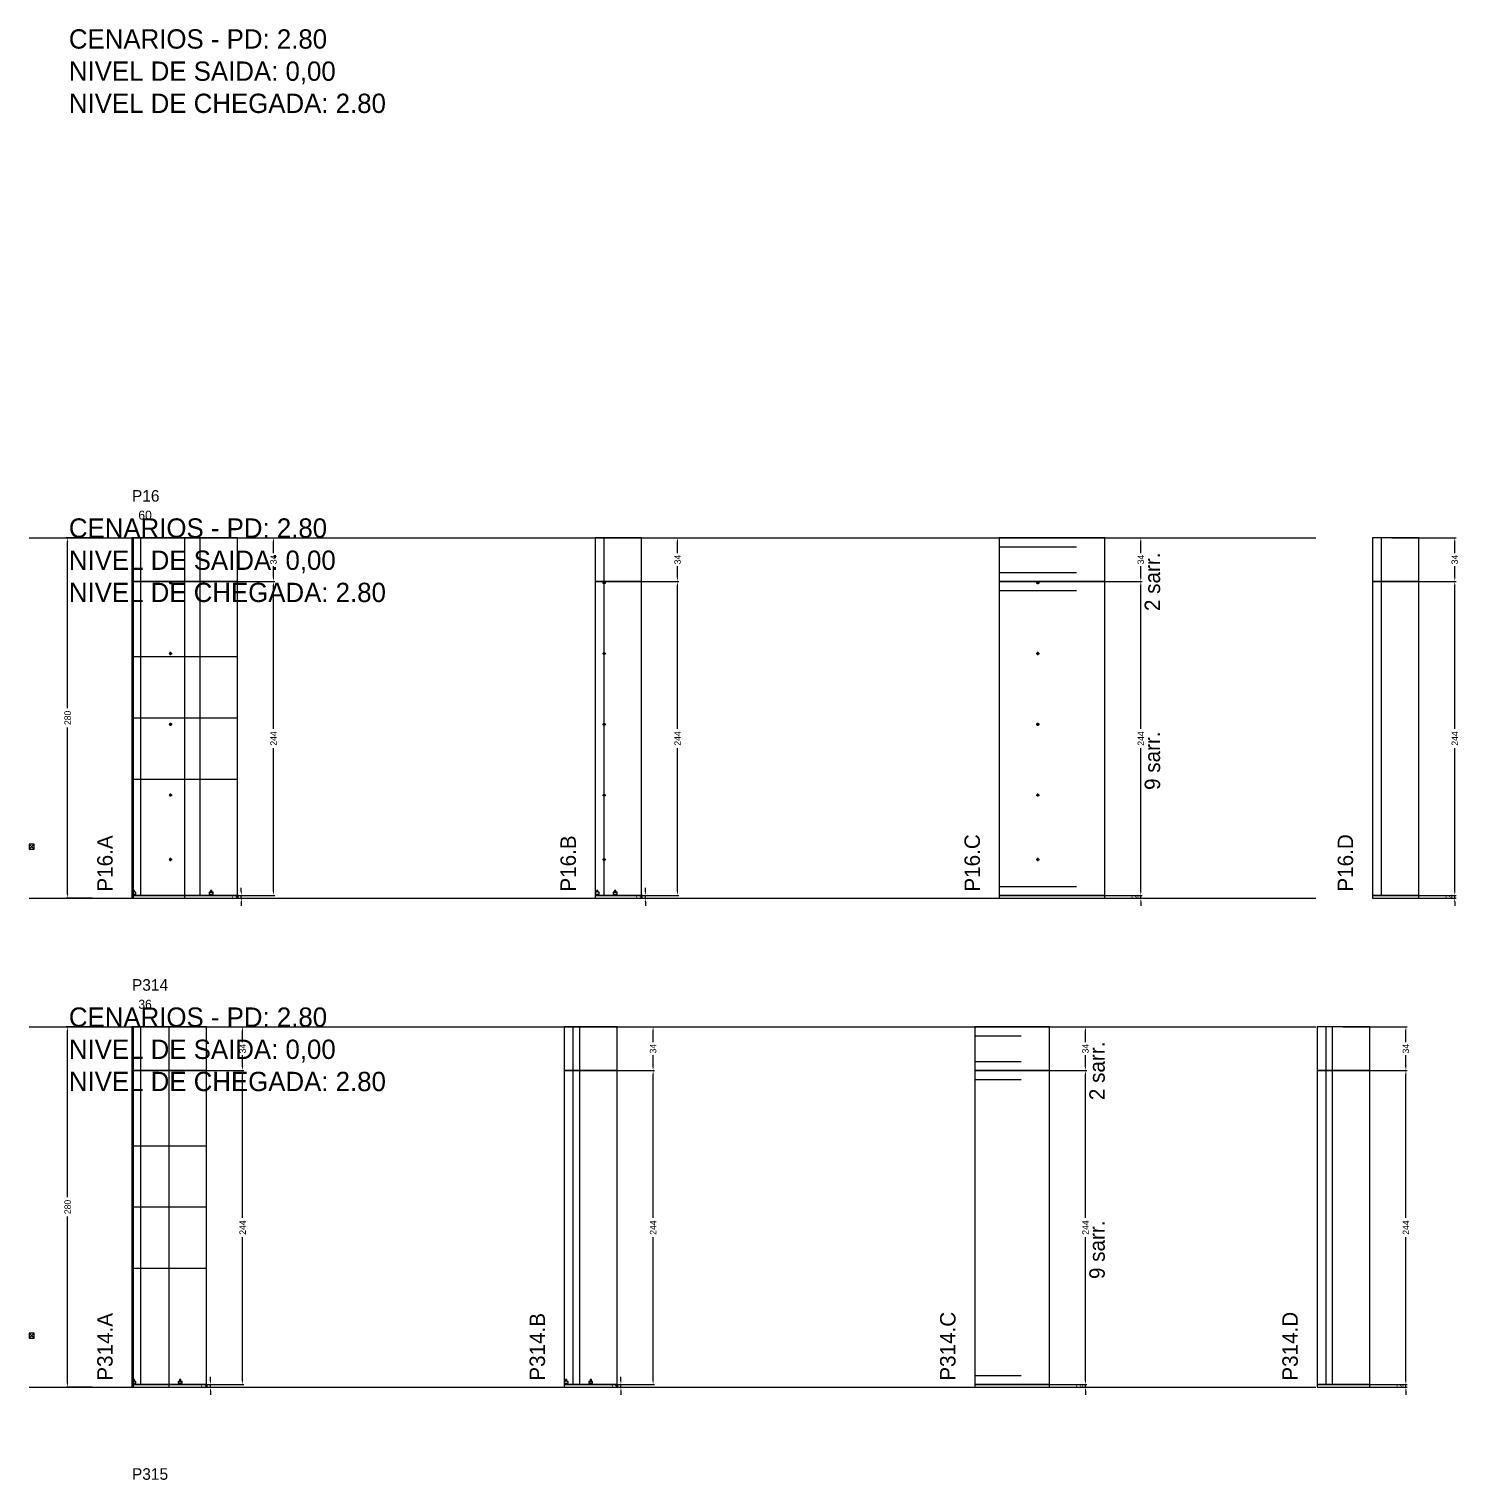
# Model space of a CAD drawing. Header units: centimetres. Extents: x -12000 to 4089, y -6086 to 2114.
# Drawn here: x -7000 to -5889, y -832 to 295 of the extents above; entities that cross this region are included whole.
import ezdxf

# ---------------------------------------------------------------- set-up
doc = ezdxf.new("R2010")
doc.units = ezdxf.units.CM
doc.linetypes.add('DASHED', pattern=[2, -2])
for name, color, linetype in [('CHAPA', 140, 'Continuous'), ('COTA', 241, 'Continuous'), ('COTAS FURACAO', 16, 'Continuous'), ('Madeira', 30, 'Continuous'), ('MEIO_PONT', 160, 'Continuous'), ('NOMENCLATURA', 7, 'Continuous'), ('Nível', 160, 'Continuous'), ('Painéis', 200, 'Continuous'), ('Perfil Metálico', 150, 'Continuous'), ('SARR_2.2x7', 40, 'Continuous'), ('texto', 7, 'Continuous'), ('TEXTO_GERAL', 7, 'Continuous')]:
    doc.layers.add(name, color=color, linetype=linetype)
doc.dimstyles.new('PAINEL-NOVA', dxfattribs={"dimtxt": 5, "dimasz": 3, "dimexe": 1, "dimexo": 1, "dimgap": 1, "dimtad": 1, "dimcen": 2.5, "dimazin": 3, "dimtfac": 1, "dimtmove": 0, "dimatfit": 3})

# ---------------------------------------------------------------- blocks, each defined once
blk = doc.blocks.new('_CLOSEDFILLED')
at = {"color": 0, "linetype": 'BYBLOCK'}
blk.add_solid([(-1, 0.16), (0, 0), (-1, -0.16)], dxfattribs=at)
blk = doc.blocks.new('*D1')
for p, q in [((-6951, -100), (-6971, -100)), ((-6970, -232.5), (-6970, -103)), ((-6970, -377), (-6970, -247.5)), ((-6951, -380), (-6971, -380))]:
    blk.add_line(p, q)
at = {"layer": 'Defpoints'}
for p in [(-6950, -100), (-6970, -380), (-6950, -380)]:
    blk.add_point(p, dxfattribs=at)
at = {"layer": 'COTA', "xscale": 3, "yscale": 3}
for p, rotation in [((-6970, -100), 90), ((-6970, -380), 270)]:
    blk.add_blockref('_CLOSEDFILLED', p, dxfattribs=dict(at, rotation=rotation))
at = {"layer": 'COTA', "insert": (-6970, -240), "char_height": 5, "attachment_point": 5, "rotation": 90}
blk.add_mtext('280', dxfattribs=at)
blk = doc.blocks.new('MULDURA')
at = {"layer": 'Paineis'}
for p, q in [((0, 0), (4, 4)), ((4, 0), (0, 4))]:
    blk.add_line(p, q, dxfattribs=at)
blk.add_lwpolyline([(0, 0), (4, 0), (4, 4), (0, 4)], close=True, dxfattribs=at)
blk = doc.blocks.new('*D3')
for p, q in [((-6859, -134), (-6809, -134)), ((-6810, -248.5), (-6810, -137)), ((-6810, -375), (-6810, -263.5)), ((-6859, -378), (-6809, -378))]:
    blk.add_line(p, q)
at = {"layer": 'Defpoints'}
for p in [(-6860, -134), (-6860, -378), (-6810, -378)]:
    blk.add_point(p, dxfattribs=at)
at = {"layer": 'COTA', "xscale": 3, "yscale": 3}
for p, rotation in [((-6810, -134), 90), ((-6810, -378), 270)]:
    blk.add_blockref('_CLOSEDFILLED', p, dxfattribs=dict(at, rotation=rotation))
at = {"layer": 'COTA', "insert": (-6810, -256), "char_height": 5, "attachment_point": 5, "rotation": 90}
blk.add_mtext('244', dxfattribs=at)
blk = doc.blocks.new('*D4')
for p, q in [((-6859, -100), (-6809, -100)), ((-6810, -112), (-6810, -103)), ((-6810, -131), (-6810, -122)), ((-6859, -134), (-6809, -134))]:
    blk.add_line(p, q)
at = {"layer": 'Defpoints'}
for p in [(-6860, -100), (-6860, -134), (-6810, -134)]:
    blk.add_point(p, dxfattribs=at)
at = {"layer": 'COTA', "xscale": 3, "yscale": 3}
for p, rotation in [((-6810, -100), 90), ((-6810, -134), 270)]:
    blk.add_blockref('_CLOSEDFILLED', p, dxfattribs=dict(at, rotation=rotation))
at = {"layer": 'COTA', "insert": (-6810, -117), "char_height": 5, "attachment_point": 5, "rotation": 90}
blk.add_mtext('34', dxfattribs=at)
blk = doc.blocks.new('SLIPTEE')
at = {"layer": 'Paineis'}
blk.add_lwpolyline([(0, 0), (3, 0), (3, 1.5), (2, 1.5), (2, 3), (1, 3), (1, 1.5), (0, 1.5)], close=True, dxfattribs=at)
blk = doc.blocks.new('SLIPTDD')
at = {"layer": 'Paineis'}
blk.add_line((0, 1.5), (3, 1.5), dxfattribs=at)
blk.add_lwpolyline([(0, 0), (3, 0), (3, 1.5), (2, 1.5), (2, 3), (1, 3), (1, 1.5), (0, 1.5)], close=True, dxfattribs=at)
blk = doc.blocks.new('furacao')
at = {"layer": 'COTAS FURACAO'}
for p, q in [((-1.2, 0), (1.2, 0)), ((0, -1.2), (0, 1.2))]:
    blk.add_line(p, q, dxfattribs=at)
blk.add_circle((0, 0), 0.8, dxfattribs=at)
blk = doc.blocks.new('*D6')
for p, q in [((-6545, -134), (-6495, -134)), ((-6496, -248.5), (-6496, -137)), ((-6496, -375), (-6496, -263.5)), ((-6545, -378), (-6495, -378))]:
    blk.add_line(p, q)
at = {"layer": 'Defpoints'}
for p in [(-6546, -134), (-6546, -378), (-6496, -378)]:
    blk.add_point(p, dxfattribs=at)
at = {"layer": 'COTA', "xscale": 3, "yscale": 3}
for p, rotation in [((-6496, -134), 90), ((-6496, -378), 270)]:
    blk.add_blockref('_CLOSEDFILLED', p, dxfattribs=dict(at, rotation=rotation))
at = {"layer": 'COTA', "insert": (-6496, -256), "char_height": 5, "attachment_point": 5, "rotation": 90}
blk.add_mtext('244', dxfattribs=at)
blk = doc.blocks.new('*D7')
for p, q in [((-6545, -100), (-6495, -100)), ((-6496, -112), (-6496, -103)), ((-6496, -131), (-6496, -122)), ((-6545, -134), (-6495, -134))]:
    blk.add_line(p, q)
at = {"layer": 'Defpoints'}
for p in [(-6546, -100), (-6546, -134), (-6496, -134)]:
    blk.add_point(p, dxfattribs=at)
at = {"layer": 'COTA', "xscale": 3, "yscale": 3}
for p, rotation in [((-6496, -100), 90), ((-6496, -134), 270)]:
    blk.add_blockref('_CLOSEDFILLED', p, dxfattribs=dict(at, rotation=rotation))
at = {"layer": 'COTA', "insert": (-6496, -117), "char_height": 5, "attachment_point": 5, "rotation": 90}
blk.add_mtext('34', dxfattribs=at)
blk = doc.blocks.new('*D9')
for p, q in [((-6185, -134), (-6135, -134)), ((-6136, -248.5), (-6136, -137)), ((-6136, -375), (-6136, -263.5)), ((-6185, -378), (-6135, -378))]:
    blk.add_line(p, q)
at = {"layer": 'Defpoints'}
for p in [(-6186, -134), (-6186, -378), (-6136, -378)]:
    blk.add_point(p, dxfattribs=at)
at = {"layer": 'COTA', "xscale": 3, "yscale": 3}
for p, rotation in [((-6136, -134), 90), ((-6136, -378), 270)]:
    blk.add_blockref('_CLOSEDFILLED', p, dxfattribs=dict(at, rotation=rotation))
at = {"layer": 'COTA', "insert": (-6136, -256), "char_height": 5, "attachment_point": 5, "rotation": 90}
blk.add_mtext('244', dxfattribs=at)
blk = doc.blocks.new('*D10')
for p, q in [((-6185, -100), (-6135, -100)), ((-6136, -112), (-6136, -103)), ((-6136, -131), (-6136, -122)), ((-6185, -134), (-6135, -134))]:
    blk.add_line(p, q)
at = {"layer": 'Defpoints'}
for p in [(-6186, -100), (-6186, -134), (-6136, -134)]:
    blk.add_point(p, dxfattribs=at)
at = {"layer": 'COTA', "xscale": 3, "yscale": 3}
for p, rotation in [((-6136, -100), 90), ((-6136, -134), 270)]:
    blk.add_blockref('_CLOSEDFILLED', p, dxfattribs=dict(at, rotation=rotation))
at = {"layer": 'COTA', "insert": (-6136, -117), "char_height": 5, "attachment_point": 5, "rotation": 90}
blk.add_mtext('34', dxfattribs=at)
blk = doc.blocks.new('*D12')
for p, q in [((-5941, -134), (-5891, -134)), ((-5892, -248.5), (-5892, -137)), ((-5892, -375), (-5892, -263.5)), ((-5941, -378), (-5891, -378))]:
    blk.add_line(p, q)
at = {"layer": 'Defpoints'}
for p in [(-5942, -134), (-5942, -378), (-5892, -378)]:
    blk.add_point(p, dxfattribs=at)
at = {"layer": 'COTA', "xscale": 3, "yscale": 3}
for p, rotation in [((-5892, -134), 90), ((-5892, -378), 270)]:
    blk.add_blockref('_CLOSEDFILLED', p, dxfattribs=dict(at, rotation=rotation))
at = {"layer": 'COTA', "insert": (-5892, -256), "char_height": 5, "attachment_point": 5, "rotation": 90}
blk.add_mtext('244', dxfattribs=at)
blk = doc.blocks.new('*D13')
for p, q in [((-5941, -100), (-5891, -100)), ((-5892, -112), (-5892, -103)), ((-5892, -131), (-5892, -122)), ((-5941, -134), (-5891, -134))]:
    blk.add_line(p, q)
at = {"layer": 'Defpoints'}
for p in [(-5942, -100), (-5942, -134), (-5892, -134)]:
    blk.add_point(p, dxfattribs=at)
at = {"layer": 'COTA', "xscale": 3, "yscale": 3}
for p, rotation in [((-5892, -100), 90), ((-5892, -134), 270)]:
    blk.add_blockref('_CLOSEDFILLED', p, dxfattribs=dict(at, rotation=rotation))
at = {"layer": 'COTA', "insert": (-5892, -117), "char_height": 5, "attachment_point": 5, "rotation": 90}
blk.add_mtext('34', dxfattribs=at)
blk = doc.blocks.new('*D27')
for p, q in [((-6951, -480), (-6971, -480)), ((-6970, -612.5), (-6970, -483)), ((-6970, -757), (-6970, -627.5)), ((-6951, -760), (-6971, -760))]:
    blk.add_line(p, q)
at = {"layer": 'Defpoints'}
for p in [(-6950, -480), (-6970, -760), (-6950, -760)]:
    blk.add_point(p, dxfattribs=at)
at = {"layer": 'COTA', "xscale": 3, "yscale": 3}
for p, rotation in [((-6970, -480), 90), ((-6970, -760), 270)]:
    blk.add_blockref('_CLOSEDFILLED', p, dxfattribs=dict(at, rotation=rotation))
at = {"layer": 'COTA', "insert": (-6970, -620), "char_height": 5, "attachment_point": 5, "rotation": 90}
blk.add_mtext('280', dxfattribs=at)
blk = doc.blocks.new('*D29')
for p, q in [((-6883, -514), (-6833, -514)), ((-6834, -628.5), (-6834, -517)), ((-6834, -755), (-6834, -643.5)), ((-6883, -758), (-6833, -758))]:
    blk.add_line(p, q)
at = {"layer": 'Defpoints'}
for p in [(-6884, -514), (-6884, -758), (-6834, -758)]:
    blk.add_point(p, dxfattribs=at)
at = {"layer": 'COTA', "xscale": 3, "yscale": 3}
for p, rotation in [((-6834, -514), 90), ((-6834, -758), 270)]:
    blk.add_blockref('_CLOSEDFILLED', p, dxfattribs=dict(at, rotation=rotation))
at = {"layer": 'COTA', "insert": (-6834, -636), "char_height": 5, "attachment_point": 5, "rotation": 90}
blk.add_mtext('244', dxfattribs=at)
blk = doc.blocks.new('*D30')
for p, q in [((-6883, -480), (-6833, -480)), ((-6834, -492), (-6834, -483)), ((-6834, -511), (-6834, -502)), ((-6883, -514), (-6833, -514))]:
    blk.add_line(p, q)
at = {"layer": 'Defpoints'}
for p in [(-6884, -480), (-6884, -514), (-6834, -514)]:
    blk.add_point(p, dxfattribs=at)
at = {"layer": 'COTA', "xscale": 3, "yscale": 3}
for p, rotation in [((-6834, -480), 90), ((-6834, -514), 270)]:
    blk.add_blockref('_CLOSEDFILLED', p, dxfattribs=dict(at, rotation=rotation))
at = {"layer": 'COTA', "insert": (-6834, -497), "char_height": 5, "attachment_point": 5, "rotation": 90}
blk.add_mtext('34', dxfattribs=at)
blk = doc.blocks.new('*D32')
for p, q in [((-6564, -514), (-6514, -514)), ((-6515, -628.5), (-6515, -517)), ((-6515, -755), (-6515, -643.5)), ((-6564, -758), (-6514, -758))]:
    blk.add_line(p, q)
at = {"layer": 'Defpoints'}
for p in [(-6565, -514), (-6565, -758), (-6515, -758)]:
    blk.add_point(p, dxfattribs=at)
at = {"layer": 'COTA', "xscale": 3, "yscale": 3}
for p, rotation in [((-6515, -514), 90), ((-6515, -758), 270)]:
    blk.add_blockref('_CLOSEDFILLED', p, dxfattribs=dict(at, rotation=rotation))
at = {"layer": 'COTA', "insert": (-6515, -636), "char_height": 5, "attachment_point": 5, "rotation": 90}
blk.add_mtext('244', dxfattribs=at)
blk = doc.blocks.new('*D33')
for p, q in [((-6564, -480), (-6514, -480)), ((-6515, -492), (-6515, -483)), ((-6515, -511), (-6515, -502)), ((-6564, -514), (-6514, -514))]:
    blk.add_line(p, q)
at = {"layer": 'Defpoints'}
for p in [(-6565, -480), (-6565, -514), (-6515, -514)]:
    blk.add_point(p, dxfattribs=at)
at = {"layer": 'COTA', "xscale": 3, "yscale": 3}
for p, rotation in [((-6515, -480), 90), ((-6515, -514), 270)]:
    blk.add_blockref('_CLOSEDFILLED', p, dxfattribs=dict(at, rotation=rotation))
at = {"layer": 'COTA', "insert": (-6515, -497), "char_height": 5, "attachment_point": 5, "rotation": 90}
blk.add_mtext('34', dxfattribs=at)
blk = doc.blocks.new('*D35')
for p, q in [((-6228, -514), (-6178, -514)), ((-6179, -628.5), (-6179, -517)), ((-6179, -755), (-6179, -643.5)), ((-6228, -758), (-6178, -758))]:
    blk.add_line(p, q)
at = {"layer": 'Defpoints'}
for p in [(-6229, -514), (-6229, -758), (-6179, -758)]:
    blk.add_point(p, dxfattribs=at)
at = {"layer": 'COTA', "xscale": 3, "yscale": 3}
for p, rotation in [((-6179, -514), 90), ((-6179, -758), 270)]:
    blk.add_blockref('_CLOSEDFILLED', p, dxfattribs=dict(at, rotation=rotation))
at = {"layer": 'COTA', "insert": (-6179, -636), "char_height": 5, "attachment_point": 5, "rotation": 90}
blk.add_mtext('244', dxfattribs=at)
blk = doc.blocks.new('*D36')
for p, q in [((-6228, -480), (-6178, -480)), ((-6179, -492), (-6179, -483)), ((-6179, -511), (-6179, -502)), ((-6228, -514), (-6178, -514))]:
    blk.add_line(p, q)
at = {"layer": 'Defpoints'}
for p in [(-6229, -480), (-6229, -514), (-6179, -514)]:
    blk.add_point(p, dxfattribs=at)
at = {"layer": 'COTA', "xscale": 3, "yscale": 3}
for p, rotation in [((-6179, -480), 90), ((-6179, -514), 270)]:
    blk.add_blockref('_CLOSEDFILLED', p, dxfattribs=dict(at, rotation=rotation))
at = {"layer": 'COTA', "insert": (-6179, -497), "char_height": 5, "attachment_point": 5, "rotation": 90}
blk.add_mtext('34', dxfattribs=at)
blk = doc.blocks.new('*D38')
for p, q in [((-5979, -514), (-5929, -514)), ((-5930, -628.5), (-5930, -517)), ((-5930, -755), (-5930, -643.5)), ((-5979, -758), (-5929, -758))]:
    blk.add_line(p, q)
at = {"layer": 'Defpoints'}
for p in [(-5980, -514), (-5980, -758), (-5930, -758)]:
    blk.add_point(p, dxfattribs=at)
at = {"layer": 'COTA', "xscale": 3, "yscale": 3}
for p, rotation in [((-5930, -514), 90), ((-5930, -758), 270)]:
    blk.add_blockref('_CLOSEDFILLED', p, dxfattribs=dict(at, rotation=rotation))
at = {"layer": 'COTA', "insert": (-5930, -636), "char_height": 5, "attachment_point": 5, "rotation": 90}
blk.add_mtext('244', dxfattribs=at)
blk = doc.blocks.new('*D39')
for p, q in [((-5979, -480), (-5929, -480)), ((-5930, -492), (-5930, -483)), ((-5930, -511), (-5930, -502)), ((-5979, -514), (-5929, -514))]:
    blk.add_line(p, q)
at = {"layer": 'Defpoints'}
for p in [(-5980, -480), (-5980, -514), (-5930, -514)]:
    blk.add_point(p, dxfattribs=at)
at = {"layer": 'COTA', "xscale": 3, "yscale": 3}
for p, rotation in [((-5930, -480), 90), ((-5930, -514), 270)]:
    blk.add_blockref('_CLOSEDFILLED', p, dxfattribs=dict(at, rotation=rotation))
at = {"layer": 'COTA', "insert": (-5930, -497), "char_height": 5, "attachment_point": 5, "rotation": 90}
blk.add_mtext('34', dxfattribs=at)

msp = doc.modelspace()

# ---------------------------------------------------------------- linework, layer by layer
at = {"layer": 'CHAPA'}
for points in [[(-6920, -380), (-6918.8, -380), (-6918.8, -100), (-6920, -100)], [(-6920, -760), (-6918.8, -760), (-6918.8, -480), (-6920, -480)]]:
    msp.add_lwpolyline(points, close=True, dxfattribs=at)
at = {"layer": 'Madeira'}
for points in [[(-6920, -192.4), (-6838, -192.4)], [(-6920, -287.6), (-6838, -287.6)], [(-6920, -572.4), (-6862, -572.4)], [(-6920, -667.6), (-6862, -667.6)]]:
    msp.add_lwpolyline(points, dxfattribs=at)
at = {"layer": 'MEIO_PONT'}
for points in [[(-6920, -240), (-6838, -240)], [(-6920, -620), (-6862, -620)]]:
    msp.add_lwpolyline(points, dxfattribs=at)
at = {"layer": 'Nível', "linetype": 'DASHED'}
for points in [[(-7000, -100), (-6000, -100)], [(-7000, -380), (-6000, -380)], [(-7000, -480), (-6000, -480)], [(-7000, -760), (-6000, -760)]]:
    msp.add_lwpolyline(points, dxfattribs=at)
at = {"layer": 'Painéis'}
for points in [[(-6920, -134), (-6838, -134), (-6838, -100), (-6920, -100)], [(-6920, -380), (-6838, -380), (-6838, -100), (-6920, -100)], [(-6560, -134), (-6524, -134), (-6524, -100), (-6560, -100)], [(-6246, -134), (-6164, -134), (-6164, -100), (-6246, -100)], [(-5956, -134), (-5920, -134), (-5920, -100), (-5956, -100)], [(-6920, -378), (-6838, -378), (-6838, -134), (-6920, -134)], [(-6560, -378), (-6524, -378), (-6524, -134), (-6560, -134)], [(-6246, -378), (-6164, -378), (-6164, -134), (-6246, -134)], [(-5956, -378), (-5920, -378), (-5920, -134), (-5956, -134)], [(-6920, -380), (-6838, -380), (-6838, -378), (-6920, -378)], [(-6560, -380), (-6524, -380), (-6524, -378), (-6560, -378)], [(-6246, -380), (-6164, -380), (-6164, -378), (-6246, -378)], [(-5956, -380), (-5920, -380), (-5920, -378), (-5956, -378)], [(-6920, -514), (-6862, -514), (-6862, -480), (-6920, -480)], [(-6920, -760), (-6862, -760), (-6862, -480), (-6920, -480)], [(-6584, -514), (-6543, -514), (-6543, -480), (-6584, -480)], [(-6265, -514), (-6207, -514), (-6207, -480), (-6265, -480)], [(-5999, -514), (-5958, -514), (-5958, -480), (-5999, -480)], [(-6920, -758), (-6862, -758), (-6862, -514), (-6920, -514)], [(-6584, -758), (-6543, -758), (-6543, -514), (-6584, -514)], [(-6265, -758), (-6207, -758), (-6207, -514), (-6265, -514)], [(-5999, -758), (-5958, -758), (-5958, -514), (-5999, -514)], [(-6920, -760), (-6862, -760), (-6862, -758), (-6920, -758)], [(-6584, -760), (-6543, -760), (-6543, -758), (-6584, -758)], [(-6265, -760), (-6207, -760), (-6207, -758), (-6265, -758)], [(-5999, -760), (-5958, -760), (-5958, -758), (-5999, -758)]]:
    msp.add_lwpolyline(points, close=True, dxfattribs=at)
at = {"layer": 'Perfil Metálico'}
for p, q in [((-6879, -380), (-6879, -100)), ((-6891, -760), (-6891, -480))]:
    msp.add_line(p, q, dxfattribs=at)
at = {"layer": 'SARR_2.2x7'}
for points in [[(-6913, -134), (-6913, -100)], [(-6867, -134), (-6867, -100)], [(-6553, -134), (-6553, -100)], [(-6553, -134), (-6553, -100)], [(-5949, -134), (-5949, -100)], [(-5949, -134), (-5949, -100)], [(-6246, -107), (-6186, -107)], [(-6246, -127), (-6186, -127)], [(-6246, -141), (-6186, -141)], [(-6246, -371), (-6186, -371)], [(-6913, -514), (-6913, -480)], [(-6891, -514), (-6891, -480)], [(-6577, -514), (-6577, -480)], [(-6572, -514), (-6572, -480)], [(-5992, -514), (-5992, -480)], [(-5987, -514), (-5987, -480)], [(-6265, -487), (-6229, -487)], [(-6265, -507), (-6229, -507)], [(-6265, -521), (-6229, -521)], [(-6265, -751), (-6229, -751)]]:
    msp.add_lwpolyline(points, dxfattribs=at)
at = {"layer": 'SARR_2.2x7', "linetype": 'DASHED'}
for points in [[(-6913, -378), (-6913, -134)], [(-6867, -378), (-6867, -134)], [(-6553, -378), (-6553, -134)], [(-6553, -378), (-6553, -134)], [(-5949, -378), (-5949, -134)], [(-5949, -378), (-5949, -134)], [(-6913, -758), (-6913, -514)], [(-6891, -758), (-6891, -514)], [(-6577, -758), (-6577, -514)], [(-6572, -758), (-6572, -514)], [(-5992, -758), (-5992, -514)], [(-5987, -758), (-5987, -514)]]:
    msp.add_lwpolyline(points, dxfattribs=at)

# ---------------------------------------------------------------- block references
at = {"layer": 'COTA'}
for name, p in [('furacao', (-6890, -135)), ('furacao', (-6553, -135)), ('furacao', (-6216, -135)), ('furacao', (-6890, -190)), ('furacao', (-6553, -190)), ('furacao', (-6216, -190)), ('furacao', (-6890, -245)), ('furacao', (-6553, -245)), ('furacao', (-6216, -245)), ('furacao', (-6890, -300)), ('furacao', (-6553, -300)), ('furacao', (-6216, -300)), ('MULDURA', (-7000, -342)), ('furacao', (-6890, -350)), ('furacao', (-6553, -350)), ('furacao', (-6216, -350)), ('SLIPTEE', (-6920, -377)), ('SLIPTDD', (-6860, -377)), ('SLIPTEE', (-6560, -377)), ('SLIPTDD', (-6546, -377)), ('MULDURA', (-7000, -722)), ('SLIPTEE', (-6920, -757)), ('SLIPTDD', (-6884, -757)), ('SLIPTEE', (-6584, -757)), ('SLIPTDD', (-6565, -757))]:
    msp.add_blockref(name, p, dxfattribs=at)

# ---------------------------------------------------------------- texts
at = {"layer": 'NOMENCLATURA'}
for s, p in [('CENARIOS - PD: 2.80', (-6969, 280)), ('NIVEL DE SAIDA: 0,00', (-6969, 255)), ('NIVEL DE CHEGADA: 2.80', (-6969, 230)), ('CENARIOS - PD: 2.80', (-6969, -100)), ('NIVEL DE SAIDA: 0,00', (-6969, -125)), ('NIVEL DE CHEGADA: 2.80', (-6969, -150)), ('CENARIOS - PD: 2.80', (-6969, -480)), ('NIVEL DE SAIDA: 0,00', (-6969, -505)), ('NIVEL DE CHEGADA: 2.80', (-6969, -530))]:
    msp.add_text(s, height=15, dxfattribs=at).set_placement(p)
for s, p in [('2 sarr.', (-6121, -157)), ('9 sarr.', (-6121, -296)), ('P16.A', (-6935, -375)), ('P16.B', (-6575, -375)), ('P16.C', (-6261, -375)), ('P16.D', (-5971, -375)), ('2 sarr.', (-6164, -537)), ('9 sarr.', (-6164, -676)), ('P314.A', (-6935, -755)), ('P314.B', (-6599, -755)), ('P314.C', (-6280, -755)), ('P314.D', (-6014, -755))]:
    msp.add_text(s, height=12, rotation=90, dxfattribs=at).set_placement(p)
at = {"layer": 'texto'}
for s, p in [('60', (-6915, -86)), ('36', (-6915, -466))]:
    msp.add_text(s, height=7, dxfattribs=at).set_placement(p)
at = {"layer": 'TEXTO_GERAL'}
for s, p in [('P16', (-6920, -72)), ('P314', (-6920, -452)), ('P315', (-6920, -832))]:
    msp.add_text(s, height=9, dxfattribs=at).set_placement(p)

# ---------------------------------------------------------------- dimensions: what is measured, and where the dimension line sits
at = {"layer": 'COTA'}
for base, p1, p2, picture, middle in [((-6970, -380), (-6950, -380), (-6950, -100), '*D1', (-6970, -240)), ((-6810, -134), (-6860, -134), (-6860, -100), '*D4', (-6810, -117)), ((-6496, -134), (-6546, -134), (-6546, -100), '*D7', (-6496, -117)), ((-6136, -134), (-6186, -134), (-6186, -100), '*D10', (-6136, -117)), ((-5892, -134), (-5942, -134), (-5942, -100), '*D13', (-5892, -117)), ((-6810, -378), (-6860, -378), (-6860, -134), '*D3', (-6810, -256)), ((-6496, -378), (-6546, -378), (-6546, -134), '*D6', (-6496, -256)), ((-6136, -378), (-6186, -378), (-6186, -134), '*D9', (-6136, -256)), ((-5892, -378), (-5942, -378), (-5942, -134), '*D12', (-5892, -256)), ((-6970, -760), (-6950, -760), (-6950, -480), '*D27', (-6970, -620)), ((-6834, -514), (-6884, -514), (-6884, -480), '*D30', (-6834, -497)), ((-6515, -514), (-6565, -514), (-6565, -480), '*D33', (-6515, -497)), ((-6179, -514), (-6229, -514), (-6229, -480), '*D36', (-6179, -497)), ((-5930, -514), (-5980, -514), (-5980, -480), '*D39', (-5930, -497)), ((-6834, -758), (-6884, -758), (-6884, -514), '*D29', (-6834, -636)), ((-6515, -758), (-6565, -758), (-6565, -514), '*D32', (-6515, -636)), ((-6179, -758), (-6229, -758), (-6229, -514), '*D35', (-6179, -636)), ((-5930, -758), (-5980, -758), (-5980, -514), '*D38', (-5930, -636))]:
    dim = msp.add_linear_dim(base=base, p1=p1, p2=p2, angle=90, dimstyle='PAINEL-NOVA', dxfattribs=at)
    dim.commit()
    dim.dimension.update_dxf_attribs({"geometry": picture, "text_midpoint": middle})
for base, p1, p2 in [((-6835, -380), (-6860, -380), (-6860, -378)), ((-6521, -380), (-6546, -380), (-6546, -378)), ((-6136, -380), (-6186, -380), (-6186, -378)), ((-5892, -380), (-5942, -380), (-5942, -378)), ((-6859, -760), (-6884, -760), (-6884, -758)), ((-6540, -760), (-6565, -760), (-6565, -758)), ((-6179, -760), (-6229, -760), (-6229, -758)), ((-5930, -760), (-5980, -760), (-5980, -758))]:
    msp.add_linear_dim(base=base, p1=p1, p2=p2, angle=90, dimstyle='PAINEL-NOVA', dxfattribs=at).render()

doc.saveas('drawing.dxf')
